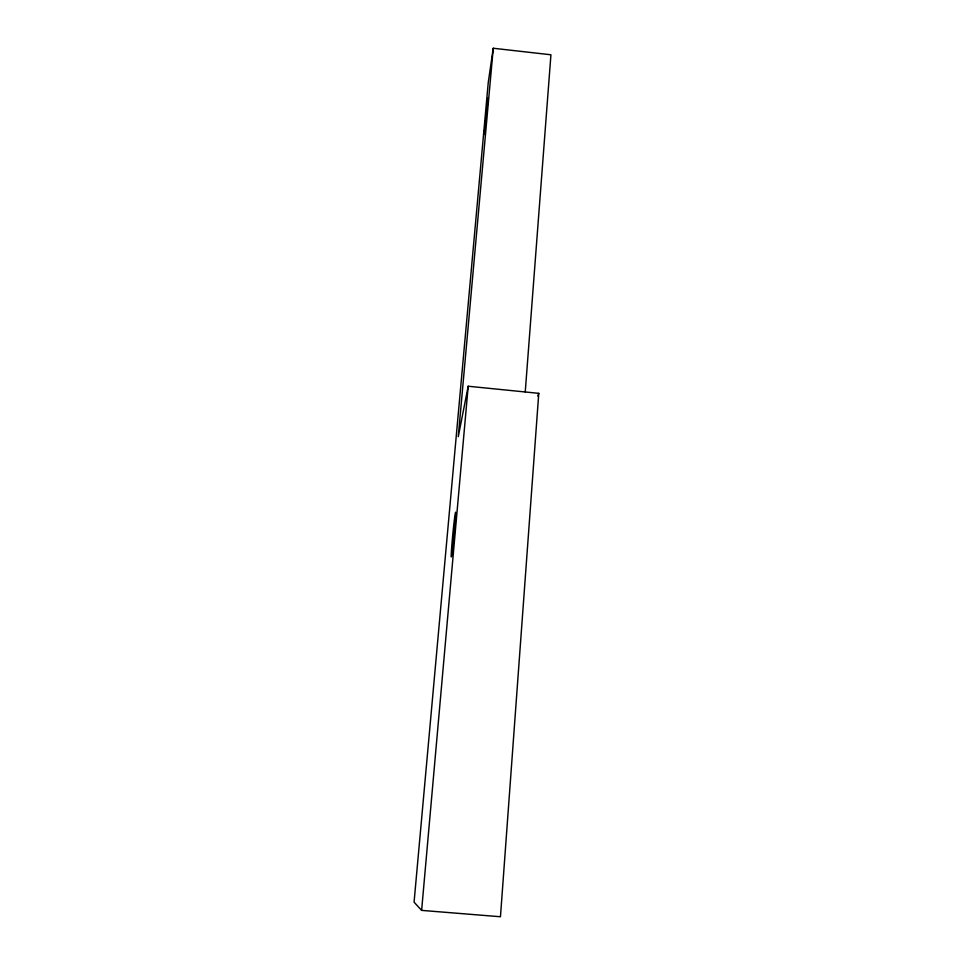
<?xml version="1.0" encoding="UTF-8"?>
<svg xmlns="http://www.w3.org/2000/svg" width="965" height="965" viewBox="0 0 965 965"><rect width="100%" height="100%" fill="white"/><g stroke="black" fill="none" stroke-linecap="round" stroke-linejoin="round"><path stroke-width="1.45" d="M493.248 48.25L458.266 436.687L468.194 386.241L538.772 393.334L500.461 916.75L421.621 910.381L414.069 902.166L488.266 82.363L493.248 48.25L550.931 54.776L525.237 391.947M421.621 910.381L468.194 386.241M537.807 396.084L538.772 393.334M488.073 97.803L484.225 134.437L488.073 97.803M452.44 550.677A22.292 0.712 -84.5 0 0 455.757 513.296A22.292 0.712 -84.5 0 0 452.296 539.761A22.292 0.712 -84.5 0 0 452.44 550.677"/></g></svg>
